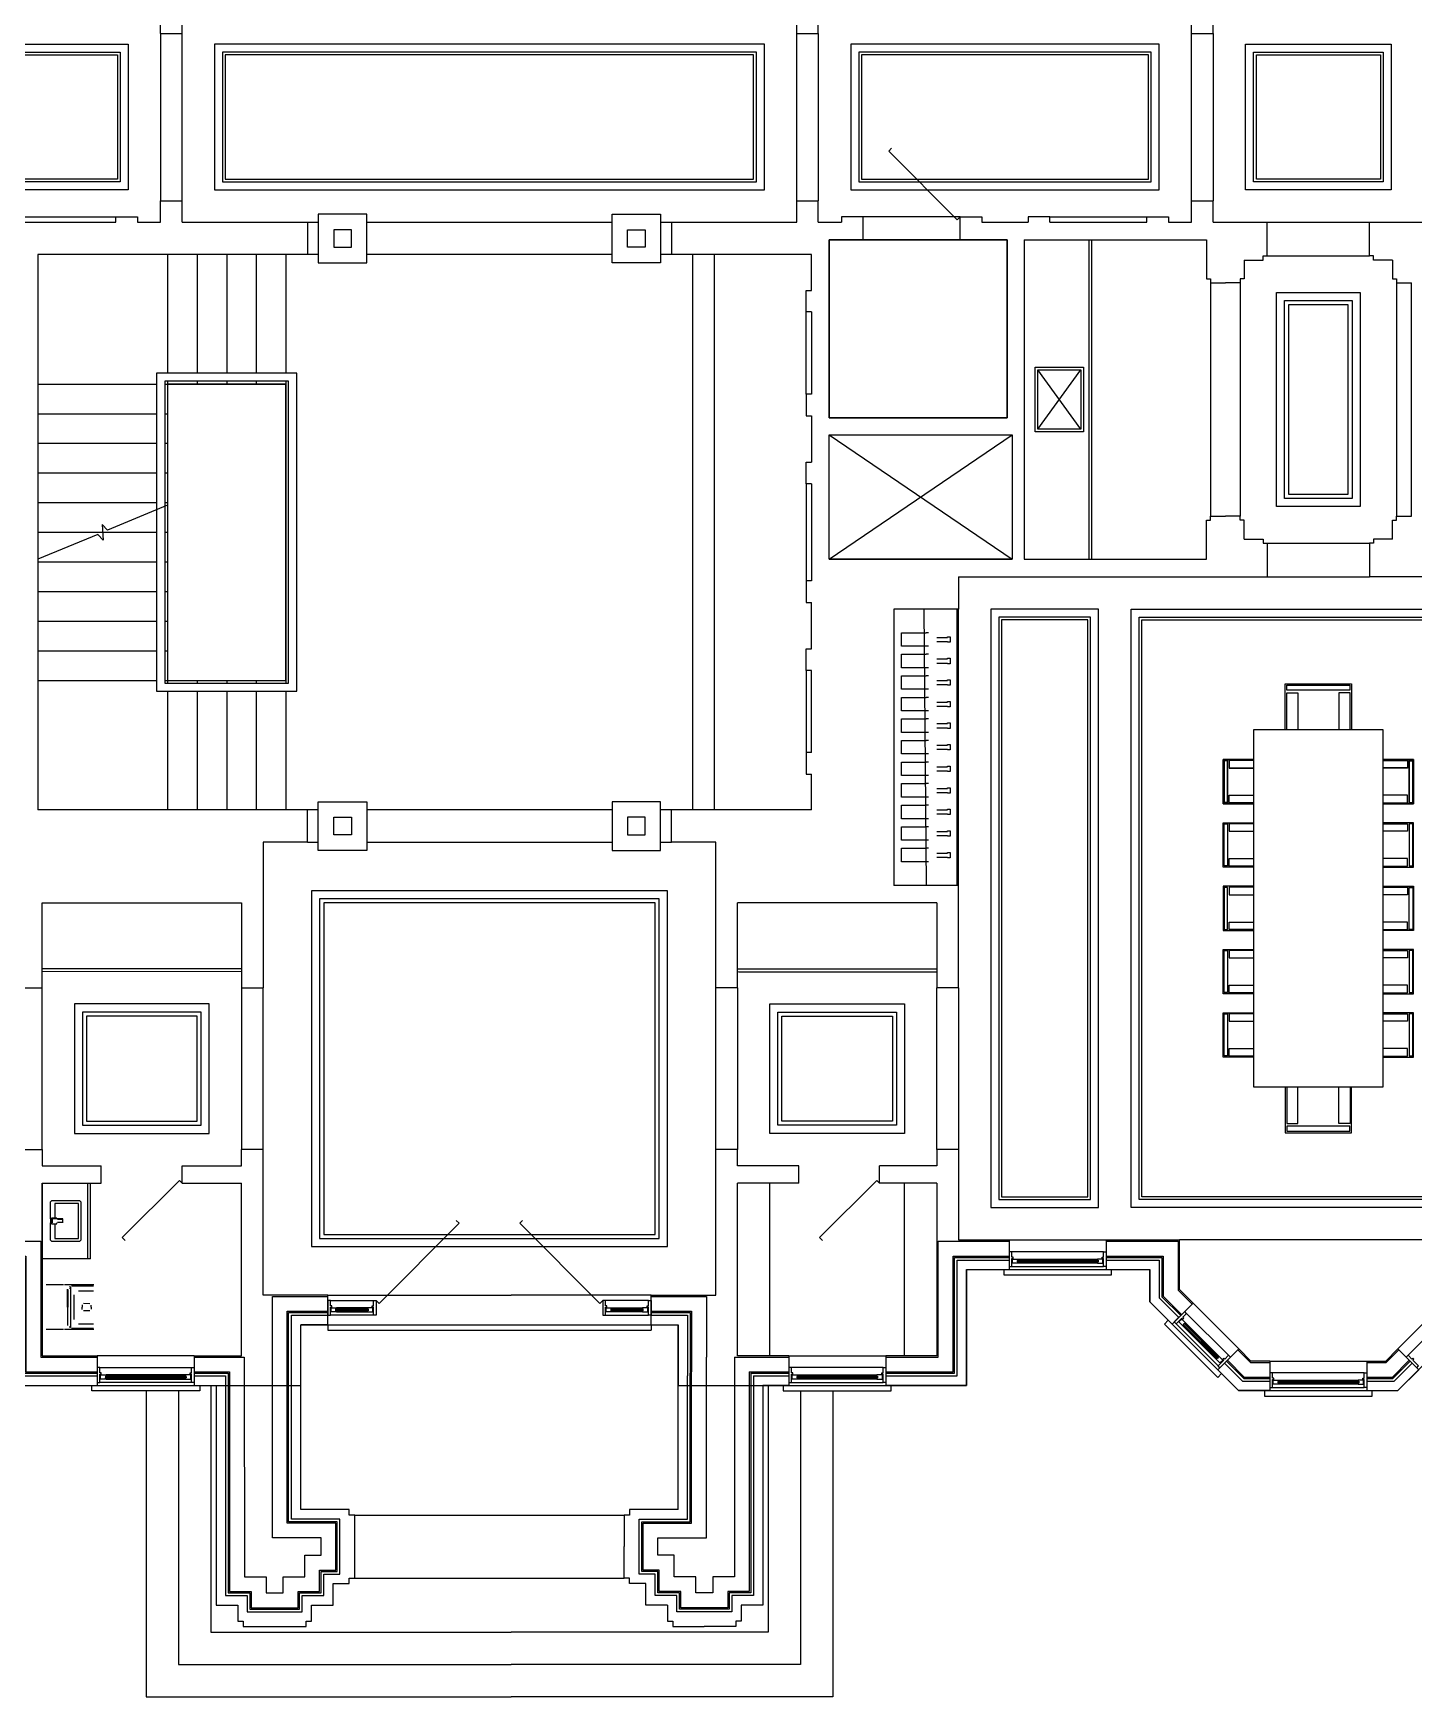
# Model space of a CAD drawing. Header units: metres. Extents: x -754 to 754, y 1 to 1180.
# Drawn here: x -169 to 343, y 1 to 618 of the extents above; entities that cross this region are included whole.
import ezdxf

# ---------------------------------------------------------------- set-up
doc = ezdxf.new("R2010")
doc.units = ezdxf.units.M

msp = doc.modelspace()

# ---------------------------------------------------------------- linework, layer by layer
at = {"layer": 'Defpoints', "elevation": 0.34}
msp.add_lwpolyline([(-177, 116.5), (-70, 116.5), (-70, 139), (70, 139), (70, 116.5), (177, 116.5), (177, 159.5), (244.99, 159.5), (244.99, 147.5), (277.94, 114.55), (337.05, 114.55), (370, 147.5), (370, 159.5), (438, 159.5), (449, 159.5), (449, 513), (638.09, 513), (638.09, 665.5)], dxfattribs=at)
at = {"layer": 'Defpoints', "color": 4, "elevation": 0.34}
msp.add_lwpolyline([(192, 541.5), (126, 541.5), (126, 475.5), (192, 475.5)], close=True, dxfattribs=at)
at = {"layer": 'Defpoints', "elevation": 0.34}
msp.add_lwpolyline([(-75.5, 488), (-119.5, 488), (-119.5, 378), (-75.5, 378)], close=True, dxfattribs=at)
at = {"layer": 'Defpoints'}
msp.add_lwpolyline([(126, 469.1), (193.9, 469.1), (193.9, 423), (126, 423)], close=True, dxfattribs=at)
at = {"layer": 'FP-Above'}
for p, q in [((-122, 618.08, 0.34), (-122, 556, 0.34)), ((-114, 556, 0.34), (-114, 618.08, 0.34)), ((114, 556, 0.34), (114, 618.08, 0.34)), ((122, 618.08, 0.34), (122, 556, 0.34)), ((260.5, 556, 0.34), (260.5, 618.08, 0.34)), ((268.5, 618.08, 0.34), (268.5, 556, 0.34)), ((-174.63, 550, 0.34), (-138.63, 550, 0.34)), ((-174.63, 550, 0.34), (-138.63, 550, 0.34)), ((174.63, 550, 0.34), (138.63, 550, 0.34)), ((207.88, 550, 0.34), (243.88, 550, 0.34)), ((-67.5, 548, 0.34), (-63.5, 548, 0.34)), ((-45.5, 548, 0.34), (45.5, 548, 0.34)), ((63.5, 548, 0.34), (67.5, 548, 0.34)), ((288.5, 548, 0.34), (326.5, 548, 0.34)), ((138.63, 541.5, 0.34), (174.63, 541.5, 0.34)), ((222.4, 541.5, 0.34), (222.4, 423, 0.34)), ((-63.5, 536, 0.34), (-67.5, 536, 0.34)), ((45.5, 536, 0.34), (-45.5, 536, 0.34)), ((67.5, 536, 0.34), (63.5, 536, 0.34)), ((288.5, 535.5, 0.34), (326.5, 535.5, 0.34)), ((267.5, 525.5, 0.34), (267.5, 439, 0.34)), ((278.5, 525.5, 0.34), (278.5, 439, 0.34)), ((336.5, 525.5, 0.34), (336.5, 439, 0.34)), ((117.5, 484.25, 0.34), (117.5, 514.75, 0.34)), ((126, 469.1, 0.34), (193.9, 423, 0.34)), ((126, 423, 0.34), (193.9, 469.1, 0.34)), ((117.5, 451, 0.34), (117.5, 415, 0.34)), ((288.5, 429, 0.34), (326.5, 429, 0.34)), ((288.5, 416.5, 0.34), (326.5, 416.5, 0.34)), ((117.5, 381.75, 0.34), (117.5, 351.25, 0.34)), ((-63.5, 330, 0.34), (-67.5, 330, 0.34)), ((45.5, 330, 0.34), (-45.5, 330, 0.34)), ((67.5, 330, 0.34), (63.5, 330, 0.34)), ((-67.5, 318, 0.34), (-63.5, 318, 0.34)), ((-45.5, 318, 0.34), (45.5, 318, 0.34)), ((63.5, 318, 0.34), (67.5, 318, 0.34)), ((-166, 204, 0.34), (-166, 263.99, 0.34)), ((-92, 264, 0.34), (-92, 204, 0.34)), ((-84, 204, 0.34), (-84, 264, 0.34)), ((84, 204, 0.34), (84, 264, 0.34)), ((92, 264, 0.34), (92, 204, 0.34)), ((166, 204, 0.34), (166, 263.99, 0.34)), ((174, 263.99, 0.34), (174, 204, 0.34)), ((-50, 45, 0.34), (50, 45, 0.34))]:
    msp.add_line(p, q, dxfattribs=at)
at = {"layer": 'FP-Above', "color": 8}
for p in [(-60, 150, 0.34), (60, 150, 0.34)]:
    msp.add_line(p, (8, 150, 0.34), dxfattribs=at)
at = {"layer": 'FP-Above'}
for points in [[(-134, 560), (-248.5, 560), (-248.5, 614.08), (-134, 614.08)], [(-137, 563), (-245.5, 563), (-245.5, 611.08), (-137, 611.08)], [(134, 560), (248.5, 560), (248.5, 614.08), (134, 614.08)], [(137, 563), (245.5, 563), (245.5, 611.08), (137, 611.08)], [(334.5, 560), (280.5, 560), (280.5, 614.08), (334.5, 614.08)], [(331.5, 563), (283.5, 563), (283.5, 611.08), (331.5, 611.08)], [(-138, 564), (-244.5, 564), (-244.5, 610.08), (-138, 610.08)], [(138, 564), (244.5, 564), (244.5, 610.08), (138, 610.08)], [(330.5, 564), (284.5, 564), (284.5, 610.08), (330.5, 610.08)], [(-51.25, 545.25), (-57.75, 545.25), (-57.75, 538.75), (-51.25, 538.75)], [(51.25, 545.25), (57.75, 545.25), (57.75, 538.75), (51.25, 538.75)], [(292, 522), (323, 522), (323, 442.5), (292, 442.5)], [(295, 519), (320, 519), (320, 445.5), (295, 445.5)], [(296.5, 517.5), (318.5, 517.5), (318.5, 447), (296.5, 447)], [(186, 182.5), (226, 182.5), (226, 404.5), (186, 404.5)], [(189, 185.5), (223, 185.5), (223, 401.5), (189, 401.5)], [(238, 404.5), (377, 404.5), (377, 182.5), (238, 182.5)], [(241, 401.5), (374, 401.5), (374, 185.5), (241, 185.5)], [(190, 186.5), (222, 186.5), (222, 400.5), (190, 400.5)], [(242, 400.5), (373, 400.5), (373, 186.5), (242, 186.5)], [(-51.25, 320.75), (-57.75, 320.75), (-57.75, 327.25), (-51.25, 327.25)], [(51.25, 320.75), (57.75, 320.75), (57.75, 327.25), (51.25, 327.25)]]:
    msp.add_lwpolyline(points, close=True, dxfattribs=at)
for points, elevation in [([(-102, 560), (102, 560), (102, 614.08), (-102, 614.08)], -0.34), ([(-99, 563), (99, 563), (99, 611.08), (-99, 611.08)], -0.34), ([(-98, 564), (98, 564), (98, 610.08), (-98, 610.08)], -0.34), ([(-66, 168), (66, 168), (66, 300), (-66, 300)], 0.34), ([(-63, 171), (63, 171), (63, 297), (-63, 297)], 0.34), ([(-61.5, 172.5), (61.5, 172.5), (61.5, 295.5), (-61.5, 295.5)], 0.34), ([(-104, 258), (-154, 258), (-154, 210), (-104, 210)], 0.34), ([(-107, 255), (-151, 255), (-151, 213), (-107, 213)], 0.34), ([(-108.5, 253.5), (-149.5, 253.5), (-149.5, 214.5), (-108.5, 214.5)], 0.34), ([(104, 258), (154, 258), (154, 210), (104, 210)], 0.34), ([(107, 255), (151, 255), (151, 213), (107, 213)], 0.34), ([(108.5, 253.5), (149.5, 253.5), (149.5, 214.5), (108.5, 214.5)], 0.34)]:
    msp.add_lwpolyline(points, close=True, dxfattribs=dict(at, elevation=elevation))
at = {"layer": 'FP-Above', "ltscale": 0.8}
for points in [[(162, 390.75), (152.89, 390.75), (152.89, 395.75), (162, 395.75)], [(162, 382.75), (152.89, 382.75), (152.89, 387.75), (162, 387.75)], [(162, 374.75), (152.89, 374.75), (152.89, 379.75), (162, 379.75)], [(162, 366.75), (152.89, 366.75), (152.89, 371.75), (162, 371.75)], [(162, 358.75), (152.89, 358.75), (152.89, 363.75), (162, 363.75)], [(162, 350.75), (152.89, 350.75), (152.89, 355.75), (162, 355.75)], [(162, 342.75), (152.89, 342.75), (152.89, 347.75), (162, 347.75)], [(162, 334.75), (152.89, 334.75), (152.89, 339.75), (162, 339.75)], [(162, 326.75), (152.89, 326.75), (152.89, 331.75), (162, 331.75)], [(162, 318.75), (152.89, 318.75), (152.89, 323.75), (162, 323.75)], [(162, 310.75), (152.89, 310.75), (152.89, 315.75), (162, 315.75)]]:
    msp.add_lwpolyline(points, dxfattribs=at)
at = {"layer": 'FP-Above'}
for points in [[(104, 127.5), (104, 191.5)], [(154, 127.5), (154, 191.5)], [(359.01, 170.5), (255.99, 170.5)]]:
    msp.add_lwpolyline(points, dxfattribs=at)
at = {"layer": 'FP-Door'}
msp.add_line((-50, 68.4, 0.34), (50, 68.4, 0.34), dxfattribs=at)
for points in [[(149.17, 575.46), (148.11, 574.4), (173.56, 548.94), (174.63, 550)], [(-135.21, 170.28), (-136.27, 171.35), (-115.06, 192.56), (-114, 191.5)], [(123.53, 170.28), (122.47, 171.35), (143.69, 192.56), (144.75, 191.5)], [(-12.3, 177.7), (-11.24, 176.64), (-40.94, 146.94), (-42, 148)], [(12.3, 177.7), (11.24, 176.64), (40.94, 146.94), (42, 148)]]:
    msp.add_lwpolyline(points, dxfattribs=at)
at = {"layer": 'FP-Fixture'}
for p, q in [((-92, 270, 0.34), (-166, 269.99, 0.34)), ((92, 270, 0.34), (166, 269.99, 0.34)), ((92.47, 269.99, 0.34), (166, 269.99, 0.34)), ((-166, 163.5), (-166, 191.5)), ((-166, 191.5), (-148, 191.5)), ((-149, 163.5), (-149, 191.5)), ((-148, 163.5), (-148, 191.5)), ((-162.75, 177.75), (-162.5, 177.75)), ((-162.75, 177.25), (-162.5, 177.25)), ((-148, 163.5), (-166, 163.5)), ((-166, 152.24), (-166, 138.76)), ((-158.02, 153.77), (-164.49, 153.76)), ((-146.84, 153.75), (-157.62, 153.75)), ((-156.51, 145.5), (-156.51, 152.25)), ((-156.37, 152.03), (-156.37, 145.5)), ((-155.45, 153.03), (-155.81, 153.03)), ((-155.81, 152.6), (-155.46, 152.6)), ((-155.46, 152.98), (-155.46, 138.02)), ((-146.86, 153.36), (-155.08, 153.36)), ((-154.03, 140.9), (-154.03, 150.1)), ((-152.52, 151.61), (-146.96, 151.61)), ((-156.51, 145.5), (-156.51, 138.75)), ((-156.37, 138.97), (-156.37, 145.5)), ((-151.08, 146.37), (-151.08, 145.5)), ((-151.08, 144.63), (-151.08, 145.5)), ((-148.23, 146.78), (-150.57, 146.87)), ((-148.23, 144.22), (-150.57, 144.13)), ((-147.74, 145.5), (-147.74, 146.28)), ((-147.74, 145.5), (-147.74, 144.72)), ((-158.02, 137.23), (-164.49, 137.24)), ((-146.84, 137.25), (-157.62, 137.25)), ((-155.81, 138.41), (-155.46, 138.41)), ((-155.45, 137.97), (-155.81, 137.97)), ((-146.86, 137.64), (-155.08, 137.64)), ((-152.52, 139.39), (-146.96, 139.39))]:
    msp.add_line(p, q, dxfattribs=at)
for points in [[(-163, 176.75), (-163, 170.5), (-162.5, 170), (-152, 170), (-151.5, 170.5), (-151.5, 184.5), (-152, 185), (-162.5, 185), (-163, 184.5), (-163, 178.25)], [(-161.25, 176.5), (-161.25, 171), (-152.5, 171), (-152.5, 184), (-161.25, 184), (-161.25, 178.5)], [(-163, 176.75), (-162.75, 176.75), (-162.75, 178.25), (-163, 178.25)], [(-160.5, 178.25), (-160.5, 178.5), (-162.5, 178.5), (-162.5, 176.5), (-160.5, 176.5), (-160.5, 176.75)], [(-158.25, 176.75), (-158.25, 178.25), (-162.25, 178.25), (-162.25, 176.75)], [(-160.25, 177), (-158.25, 177), (-158.25, 178), (-160.25, 178)]]:
    msp.add_lwpolyline(points, dxfattribs=at)
at = {"layer": 'FP-Furniture'}
for p, q in [((203.4, 471.25, 0.34), (219.4, 493.25, 0.34)), ((219.4, 471.25, 0.34), (203.4, 493.25, 0.34))]:
    msp.add_line(p, q, dxfattribs=at)
at = {"layer": 'FP-Furniture', "color": 8}
for p, q in [((173.5, 302, 0.34), (173.5, 404.5, 0.34)), ((174, 302, 0.34), (174, 404.5, 0.34)), ((165.92, 394, 0.34), (169.89, 394, 0.34)), ((165.92, 392.5, 0.34), (169.89, 392.5, 0.34)), ((165.92, 386, 0.34), (169.89, 386, 0.34)), ((165.92, 384.5, 0.34), (169.89, 384.5, 0.34)), ((165.92, 378, 0.34), (169.89, 378, 0.34)), ((165.92, 376.5, 0.34), (169.89, 376.5, 0.34)), ((165.92, 370, 0.34), (169.89, 370, 0.34)), ((165.92, 368.5, 0.34), (169.89, 368.5, 0.34)), ((165.92, 362, 0.34), (169.89, 362, 0.34)), ((165.92, 360.5, 0.34), (169.89, 360.5, 0.34)), ((165.92, 354, 0.34), (169.89, 354, 0.34)), ((165.92, 352.5, 0.34), (169.89, 352.5, 0.34)), ((165.92, 346, 0.34), (169.89, 346, 0.34)), ((165.92, 344.5, 0.34), (169.89, 344.5, 0.34)), ((165.92, 338, 0.34), (169.89, 338, 0.34)), ((165.92, 336.5, 0.34), (169.89, 336.5, 0.34)), ((165.92, 330, 0.34), (169.89, 330, 0.34)), ((165.92, 328.5, 0.34), (169.89, 328.5, 0.34)), ((165.92, 322, 0.34), (169.89, 322, 0.34)), ((165.92, 320.5, 0.34), (169.89, 320.5, 0.34)), ((165.92, 314, 0.34), (169.89, 314, 0.34)), ((165.92, 312.5, 0.34), (169.89, 312.5, 0.34))]:
    msp.add_line(p, q, dxfattribs=at)
at = {"layer": 'FP-Furniture'}
for points in [[(202.4, 470.25), (202.4, 494.25), (220.4, 494.25), (220.4, 470.25)], [(203.4, 471.25), (203.4, 493.25), (219.4, 493.25), (219.4, 471.25)]]:
    msp.add_lwpolyline(points, close=True, dxfattribs=at)
at = {"layer": 'FP-Furniture', "color": 8, "elevation": 0.34}
msp.add_lwpolyline([(161.11, 404.5), (162, 302)], dxfattribs=at)
at = {"layer": 'FP-Furniture', "color": 8}
for points in [[(162.89, 395.75), (162, 395.75)], [(162.89, 390.75), (162, 390.75)], [(169.89, 394), (169.89, 394.25), (170.89, 394.25), (170.89, 392.25), (169.89, 392.25), (169.89, 392.5)], [(162.89, 387.75), (162, 387.75)], [(162.89, 382.75), (162, 382.75)], [(169.89, 386), (169.89, 386.25), (170.89, 386.25), (170.89, 384.25), (169.89, 384.25), (169.89, 384.5)], [(162.89, 379.75), (162, 379.75)], [(169.89, 378), (169.89, 378.25), (170.89, 378.25), (170.89, 376.25), (169.89, 376.25), (169.89, 376.5)], [(295.22, 359.75), (295.22, 376.76), (319.78, 376.76), (319.78, 359.75)], [(162.89, 374.75), (162, 374.75)], [(162.89, 371.75), (162, 371.75)], [(295.75, 359.75), (295.75, 373.38), (299.95, 373.38), (299.95, 359.75)], [(319.34, 359.75), (319.34, 373.38), (315.14, 373.38), (315.14, 359.75)], [(162.89, 366.75), (162, 366.75)], [(169.89, 370), (169.89, 370.25), (170.89, 370.25), (170.89, 368.25), (169.89, 368.25), (169.89, 368.5)], [(162.89, 363.75), (162, 363.75)], [(162.89, 358.75), (162, 358.75)], [(169.89, 362), (169.89, 362.25), (170.89, 362.25), (170.89, 360.25), (169.89, 360.25), (169.89, 360.5)], [(162.89, 355.75), (162, 355.75)], [(169.89, 354), (169.89, 354.25), (170.89, 354.25), (170.89, 352.25), (169.89, 352.25), (169.89, 352.5)], [(162.89, 350.75), (162, 350.75)], [(162.89, 347.75), (162, 347.75)], [(169.89, 346), (169.89, 346.25), (170.89, 346.25), (170.89, 344.25), (169.89, 344.25), (169.89, 344.5)], [(283.5, 348.69), (272.16, 348.69), (272.16, 332.31), (283.5, 332.31)], [(283.5, 332.31), (272.16, 332.31), (272.16, 348.69), (283.5, 348.69)], [(283.5, 348.39), (274.41, 348.39), (274.41, 345.59), (283.5, 345.59)], [(283.5, 348.33), (274.41, 348.33), (274.41, 345.53), (283.5, 345.53)], [(331.5, 348.69), (342.84, 348.69), (342.84, 332.31), (331.5, 332.31)], [(331.5, 332.31), (342.84, 332.31), (342.84, 348.69), (331.5, 348.69)], [(331.5, 348.39), (340.59, 348.39), (340.59, 345.59), (331.5, 345.59)], [(331.5, 348.33), (340.59, 348.33), (340.59, 345.53), (331.5, 345.53)], [(162.89, 342.75), (162, 342.75)], [(162.89, 339.75), (162, 339.75)], [(162.89, 334.75), (162, 334.75)], [(169.89, 338), (169.89, 338.25), (170.89, 338.25), (170.89, 336.25), (169.89, 336.25), (169.89, 336.5)], [(283.5, 332.67), (274.41, 332.67), (274.41, 335.47), (283.5, 335.47)], [(283.5, 332.61), (274.41, 332.61), (274.41, 335.41), (283.5, 335.41)], [(331.5, 332.67), (340.59, 332.67), (340.59, 335.47), (331.5, 335.47)], [(331.5, 332.61), (340.59, 332.61), (340.59, 335.41), (331.5, 335.41)], [(162.89, 331.75), (162, 331.75)], [(169.89, 330), (169.89, 330.25), (170.89, 330.25), (170.89, 328.25), (169.89, 328.25), (169.89, 328.5)], [(162.89, 326.75), (162, 326.75)], [(162.89, 323.75), (162, 323.75)], [(169.89, 322), (169.89, 322.25), (170.89, 322.25), (170.89, 320.25), (169.89, 320.25), (169.89, 320.5)], [(283.5, 308.81), (272.16, 308.81), (272.16, 325.19), (283.5, 325.19)], [(283.5, 324.89), (274.41, 324.89), (274.41, 322.09), (283.5, 322.09)], [(331.5, 308.81), (342.84, 308.81), (342.84, 325.19), (331.5, 325.19)], [(331.5, 324.89), (340.59, 324.89), (340.59, 322.09), (331.5, 322.09)], [(162.89, 318.75), (162, 318.75)], [(162.89, 315.75), (162, 315.75)], [(162.89, 310.75), (162, 310.75)], [(169.89, 314), (169.89, 314.25), (170.89, 314.25), (170.89, 312.25), (169.89, 312.25), (169.89, 312.5)], [(283.5, 309.17), (274.41, 309.17), (274.41, 311.97), (283.5, 311.97)], [(331.5, 309.17), (340.59, 309.17), (340.59, 311.97), (331.5, 311.97)], [(283.5, 301.69), (272.16, 301.69), (272.16, 285.31), (283.5, 285.31)], [(283.5, 301.33), (274.41, 301.33), (274.41, 298.53), (283.5, 298.53)], [(331.5, 301.69), (342.84, 301.69), (342.84, 285.31), (331.5, 285.31)], [(331.5, 301.33), (340.59, 301.33), (340.59, 298.53), (331.5, 298.53)], [(283.5, 285.61), (274.41, 285.61), (274.41, 288.41), (283.5, 288.41)], [(331.5, 285.61), (340.59, 285.61), (340.59, 288.41), (331.5, 288.41)], [(283.5, 261.81), (272.16, 261.81), (272.16, 278.19), (283.5, 278.19)], [(283.5, 277.89), (274.41, 277.89), (274.41, 275.09), (283.5, 275.09)], [(331.5, 261.81), (342.84, 261.81), (342.84, 278.19), (331.5, 278.19)], [(331.5, 277.89), (340.59, 277.89), (340.59, 275.09), (331.5, 275.09)], [(283.5, 262.17), (274.41, 262.17), (274.41, 264.97), (283.5, 264.97)], [(331.5, 262.17), (340.59, 262.17), (340.59, 264.97), (331.5, 264.97)], [(283.5, 238.31), (272.16, 238.31), (272.16, 254.69), (283.5, 254.69)], [(283.5, 254.39), (274.41, 254.39), (274.41, 251.59), (283.5, 251.59)], [(331.5, 238.31), (342.84, 238.31), (342.84, 254.69), (331.5, 254.69)], [(331.5, 254.39), (340.59, 254.39), (340.59, 251.59), (331.5, 251.59)], [(283.5, 238.67), (274.41, 238.67), (274.41, 241.47), (283.5, 241.47)], [(331.5, 238.67), (340.59, 238.67), (340.59, 241.47), (331.5, 241.47)], [(295.22, 227.25), (295.22, 210.24), (319.78, 210.24), (319.78, 227.25)], [(295.75, 227.25), (295.75, 213.62), (299.95, 213.62), (299.95, 227.25)], [(319.34, 227.25), (319.34, 213.62), (315.14, 213.62), (315.14, 227.25)]]:
    msp.add_lwpolyline(points, dxfattribs=at)
for points in [[(319.23, 374.38), (295.87, 374.38), (295.87, 376.24), (319.23, 376.24)], [(331.5, 359.75), (283.5, 359.75), (283.5, 227.25), (331.5, 227.25)], [(273.75, 348.32), (273.75, 332.74), (272.5, 332.74), (272.5, 348.32)], [(273.75, 332.68), (273.75, 348.26), (272.5, 348.26), (272.5, 332.68)], [(341.25, 348.32), (341.25, 332.74), (342.5, 332.74), (342.5, 348.32)], [(341.25, 332.68), (341.25, 348.26), (342.5, 348.26), (342.5, 332.68)], [(273.75, 324.82), (273.75, 309.24), (272.5, 309.24), (272.5, 324.82)], [(341.25, 324.82), (341.25, 309.24), (342.5, 309.24), (342.5, 324.82)], [(273.75, 285.68), (273.75, 301.26), (272.5, 301.26), (272.5, 285.68)], [(341.25, 285.68), (341.25, 301.26), (342.5, 301.26), (342.5, 285.68)], [(273.75, 277.82), (273.75, 262.24), (272.5, 262.24), (272.5, 277.82)], [(341.25, 277.82), (341.25, 262.24), (342.5, 262.24), (342.5, 277.82)], [(273.75, 254.32), (273.75, 238.74), (272.5, 238.74), (272.5, 254.32)], [(341.25, 254.32), (341.25, 238.74), (342.5, 238.74), (342.5, 254.32)], [(319.23, 212.62), (295.87, 212.62), (295.87, 210.76), (319.23, 210.76)]]:
    msp.add_lwpolyline(points, close=True, dxfattribs=at)
at = {"layer": 'FP-Mill'}
for p, q in [((-92, 271, 0.34), (-166, 270.99, 0.34)), ((92, 271, 0.34), (166, 270.99, 0.34)), ((92.47, 270.99, 0.34), (166, 270.99, 0.34))]:
    msp.add_line(p, q, dxfattribs=at)
at = {"layer": 'FP-Proposed Wall'}
for p, q in [((-122, 618.08, 0.34), (-122, 626.08, 0.34)), ((-114, 618.08, 0.34), (-114, 626.08, 0.34)), ((114, 618.08, 0.34), (114, 626.08, 0.34)), ((122, 618.08, 0.34), (122, 626.08, 0.34)), ((260.5, 618.08, 0.34), (260.5, 626.08, 0.34)), ((268.5, 618.08, 0.34), (268.5, 626.08, 0.34)), ((-122, 618.08, 0.34), (-114, 618.08, 0.34)), ((114, 618.08, 0.34), (122, 618.08, 0.34)), ((260.5, 618.08, 0.34), (268.5, 618.08, 0.34)), ((-122, 548, 0.34), (-122, 556, 0.34)), ((-122, 556, 0.34), (-114, 556, 0.34)), ((-114, 548, 0.34), (-114, 556, 0.34)), ((114, 548, 0.34), (114, 556, 0.34)), ((114, 556, 0.34), (122, 556, 0.34)), ((122, 548, 0.34), (122, 556, 0.34)), ((260.5, 548, 0.34), (260.5, 556, 0.34)), ((260.5, 556, 0.34), (268.5, 556, 0.34)), ((268.5, 548, 0.34), (268.5, 556, 0.34)), ((-138.63, 548, 0.34), (-138.63, 550, 0.34)), ((-138.63, 550, 0.34), (-130.63, 550, 0.34)), ((-138.63, 548, 0.34), (-138.63, 550, 0.34)), ((-138.63, 550, 0.34), (-130.63, 550, 0.34)), ((-130.63, 550, 0.34), (-130.63, 548, 0.34)), ((-130.63, 550, 0.34), (-130.63, 548, 0.34)), ((-63.5, 551, 0.34), (-63.5, 533, 0.34)), ((-45.5, 551, 0.34), (-63.5, 551, 0.34)), ((-45.5, 533, 0.34), (-45.5, 551, 0.34)), ((45.5, 533, 0.34), (45.5, 551, 0.34)), ((45.5, 551, 0.34), (63.5, 551, 0.34)), ((63.5, 551, 0.34), (63.5, 533, 0.34)), ((130.63, 550, 0.34), (130.63, 548, 0.34)), ((138.63, 550, 0.34), (130.63, 550, 0.34)), ((138.63, 541.5, 0.34), (138.63, 550, 0.34)), ((174.63, 541.5, 0.34), (174.63, 550, 0.34)), ((174.63, 550, 0.34), (182.63, 550, 0.34)), ((182.63, 550, 0.34), (182.63, 548, 0.34)), ((199.88, 550, 0.34), (199.88, 548, 0.34)), ((207.88, 550, 0.34), (199.88, 550, 0.34)), ((207.88, 548, 0.34), (207.88, 550, 0.34)), ((243.88, 548, 0.34), (243.88, 550, 0.34)), ((243.88, 550, 0.34), (251.88, 550, 0.34)), ((251.88, 550, 0.34), (251.88, 548, 0.34)), ((-174.63, 548, 0.34), (-138.63, 548, 0.34)), ((-130.63, 548, 0.34), (-122, 548, 0.34)), ((-114, 548, 0.34), (-67.5, 548, 0.34)), ((-67.5, 548, 0.34), (-67.5, 536, 0.34)), ((67.5, 548, 0.34), (67.5, 536, 0.34)), ((67.5, 548, 0.34), (114, 548, 0.34)), ((122, 548, 0.34), (130.63, 548, 0.34)), ((182.63, 548, 0.34), (199.88, 548, 0.34)), ((207.88, 548, 0.34), (243.88, 548, 0.34)), ((251.88, 548, 0.34), (260.5, 548, 0.34)), ((268.5, 548, 0.34), (288.5, 548, 0.34)), ((288.5, 535.5, 0.34), (288.5, 548, 0.34)), ((326.5, 548, 0.34), (346.5, 548, 0.34)), ((326.5, 535.5, 0.34), (326.5, 548, 0.34)), ((126, 475.5, 0.34), (126, 541.5, 0.34)), ((126, 541.5, 0.34), (138.63, 541.5, 0.34)), ((174.63, 541.5, 0.34), (192, 541.5, 0.34)), ((192, 541.5, 0.34), (192, 475.5, 0.34)), ((198.4, 541.5, 0.34), (198.4, 469.1, 0.34)), ((198.4, 541.5, 0.34), (266, 541.5, 0.34)), ((266, 541.5, 0.34), (266, 527, 0.34)), ((288.5, 541.5, 0.34), (288.5, 541.5, 0.34)), ((326.5, 541.5, 0.34), (326.5, 541.5, 0.34)), ((-167.5, 536, 0.34), (-167.5, 330, 0.34)), ((-67.5, 536, 0.34), (-167.5, 536, 0.34)), ((-63.5, 533, 0.34), (-45.5, 533, 0.34)), ((63.5, 533, 0.34), (45.5, 533, 0.34)), ((78, 536, 0.34), (67.5, 536, 0.34)), ((119.5, 536, 0.34), (78, 536, 0.34)), ((119.5, 522.75, 0.34), (119.5, 536, 0.34)), ((280, 534, 0.34), (280, 527, 0.34)), ((280, 534, 0.34), (287, 534, 0.34)), ((287, 534, 0.34), (287, 535.5, 0.34)), ((287, 535.5, 0.34), (288.5, 535.5, 0.34)), ((328, 535.5, 0.34), (326.5, 535.5, 0.34)), ((328, 534, 0.34), (328, 535.5, 0.34)), ((335, 534, 0.34), (328, 534, 0.34)), ((335, 534, 0.34), (335, 527, 0.34)), ((266, 527, 0.34), (267.5, 527, 0.34)), ((267.5, 527, 0.34), (267.5, 525.5, 0.34)), ((267.5, 525.5, 0.34), (273, 525.5, 0.34)), ((278.5, 525.5, 0.34), (273, 525.5, 0.34)), ((278.5, 527, 0.34), (278.5, 525.5, 0.34)), ((280, 527, 0.34), (278.5, 527, 0.34)), ((335, 527, 0.34), (336.5, 527, 0.34)), ((336.5, 527, 0.34), (336.5, 525.5, 0.34)), ((336.5, 525.5, 0.34), (342, 525.5, 0.34)), ((342, 439, 0.34), (342, 525.5, 0.34)), ((117.5, 514.75, 0.34), (117.5, 522.75, 0.34)), ((117.5, 522.75, 0.34), (119.5, 522.75, 0.34)), ((119.5, 514.75, 0.34), (117.5, 514.75, 0.34)), ((119.5, 514.75, 0.34), (119.5, 484.25, 0.34)), ((117.5, 484.25, 0.34), (117.5, 476.25, 0.34)), ((119.5, 484.25, 0.34), (117.5, 484.25, 0.34)), ((117.5, 476.25, 0.34), (119.5, 476.25, 0.34)), ((119.5, 476.25, 0.34), (119.5, 459, 0.34)), ((192, 475.5, 0.34), (126, 475.5, 0.34)), ((126, 423, 0.34), (126, 469.1, 0.34)), ((126, 469.1, 0.34), (193.9, 469.1, 0.34)), ((193.9, 469.1, 0.34), (193.9, 423, 0.34)), ((198.4, 469.1, 0.34), (198.4, 423, 0.34)), ((117.5, 451, 0.34), (117.5, 459, 0.34)), ((117.5, 459, 0.34), (119.5, 459, 0.34)), ((119.5, 451, 0.34), (117.5, 451, 0.34)), ((119.5, 451, 0.34), (119.5, 415, 0.34)), ((267.5, 437.5, 0.34), (267.5, 439, 0.34)), ((267.5, 439, 0.34), (273, 439, 0.34)), ((278.5, 439, 0.34), (273, 439, 0.34)), ((278.5, 437.5, 0.34), (278.5, 439, 0.34)), ((336.5, 437.5, 0.34), (336.5, 439, 0.34)), ((336.5, 439, 0.34), (342, 439, 0.34)), ((266, 423, 0.34), (266, 437.5, 0.34)), ((266, 437.5, 0.34), (267.5, 437.5, 0.34)), ((280, 437.5, 0.34), (278.5, 437.5, 0.34)), ((280, 430.5, 0.34), (280, 437.5, 0.34)), ((335, 430.5, 0.34), (335, 437.5, 0.34)), ((335, 437.5, 0.34), (336.5, 437.5, 0.34)), ((280, 430.5, 0.34), (287, 430.5, 0.34)), ((287, 430.5, 0.34), (287, 429, 0.34)), ((287, 429, 0.34), (288.5, 429, 0.34)), ((288.5, 429, 0.34), (288.5, 416.5, 0.34)), ((326.5, 429, 0.34), (326.5, 416.5, 0.34)), ((328, 429, 0.34), (326.5, 429, 0.34)), ((328, 430.5, 0.34), (328, 429, 0.34)), ((335, 430.5, 0.34), (328, 430.5, 0.34)), ((126, 423, 0.34), (193.9, 423, 0.34)), ((198.4, 423, 0.34), (266, 423, 0.34)), ((117.5, 415, 0.34), (117.5, 407, 0.34)), ((119.5, 415, 0.34), (117.5, 415, 0.34)), ((174, 416.5, 0.34), (174, 404.5, 0.34)), ((174, 416.5, 0.34), (288.5, 416.5, 0.34)), ((441, 416.5, 0.34), (326.5, 416.5, 0.34)), ((117.5, 407, 0.34), (119.5, 407, 0.34)), ((119.5, 389.75, 0.34), (119.5, 407, 0.34)), ((150, 404.5, 0.34), (150, 302, 0.34)), ((174, 404.5, 0.34), (150, 404.5, 0.34)), ((117.5, 381.75, 0.34), (117.5, 389.75, 0.34)), ((117.5, 389.75, 0.34), (119.5, 389.75, 0.34)), ((119.5, 381.75, 0.34), (117.5, 381.75, 0.34)), ((119.5, 351.25, 0.34), (119.5, 381.75, 0.34)), ((117.5, 351.25, 0.34), (117.5, 343.25, 0.34)), ((119.5, 351.25, 0.34), (117.5, 351.25, 0.34)), ((117.5, 343.25, 0.34), (119.5, 343.25, 0.34)), ((119.5, 330, 0.34), (119.5, 343.25, 0.34)), ((-67.5, 330, 0.34), (-167.5, 330, 0.34)), ((-67.5, 318, 0.34), (-67.5, 330, 0.34)), ((-63.5, 315, 0.34), (-63.5, 333, 0.34)), ((-63.5, 333, 0.34), (-45.5, 333, 0.34)), ((-45.5, 333, 0.34), (-45.5, 315, 0.34)), ((45.5, 333, 0.34), (45.5, 315, 0.34)), ((63.5, 333, 0.34), (45.5, 333, 0.34)), ((63.5, 315, 0.34), (63.5, 333, 0.34)), ((67.5, 318, 0.34), (67.5, 330, 0.34)), ((78, 330, 0.34), (67.5, 330, 0.34)), ((119.5, 330, 0.34), (78, 330, 0.34)), ((-84, 318, 0.34), (-84, 264, 0.34)), ((-67.5, 318, 0.34), (-84, 318, 0.34)), ((-45.5, 315, 0.34), (-63.5, 315, 0.34)), ((45.5, 315, 0.34), (63.5, 315, 0.34)), ((84, 318, 0.34), (67.5, 318, 0.34)), ((84, 264, 0.34), (84, 318, 0.34)), ((174, 302, 0.34), (150, 302, 0.34)), ((174, 263.99, 0.34), (174, 302, 0.34)), ((-166, 263.99, 0.34), (-166, 295.5, 0.34)), ((-166, 295.5, 0.34), (-92, 295.5, 0.34)), ((-104.47, 295.5, 0.34), (-104.47, 295.5, 0.34)), ((-92, 295.5, 0.34), (-92, 264, 0.34)), ((-92, 295.5, 0.34), (-92, 295.5, 0.34)), ((92, 264, 0.34), (92, 295.5, 0.34)), ((166, 295.5, 0.34), (92, 295.5, 0.34)), ((166, 295.5, 0.34), (166, 263.99, 0.34)), ((-174, 263.99, 0.34), (-166, 263.99, 0.34)), ((-92, 264, 0.34), (-84, 264, 0.34)), ((92, 264, 0.34), (84, 264, 0.34)), ((174, 263.99, 0.34), (166, 263.99, 0.34)), ((-174, 204, 0.34), (-166, 204, 0.34)), ((-166, 204, 0.34), (-166, 198, 0.34)), ((-92, 198, 0.34), (-92, 204, 0.34)), ((-84, 204, 0.34), (-92, 204, 0.34)), ((-84, 150, 0.34), (-84, 204, 0.34)), ((84, 150, 0.34), (84, 204, 0.34)), ((92, 204, 0.34), (84, 204, 0.34)), ((92, 198, 0.34), (92, 204, 0.34)), ((166, 204, 0.34), (166, 198, 0.34)), ((174, 204, 0.34), (166, 204, 0.34)), ((174, 204, 0.34), (174, 170.5, 0.34)), ((-166, 198, 0.34), (-144, 198, 0.34)), ((-144, 191.5, 0.34), (-144, 198, 0.34)), ((-114, 191.5, 0.34), (-114, 198, 0.34)), ((-114, 198, 0.34), (-92, 198, 0.34)), ((114.75, 198, 0.34), (92, 198, 0.34)), ((114.75, 191.5, 0.34), (114.75, 198, 0.34)), ((144.75, 191.5, 0.34), (144.75, 198, 0.34)), ((166, 198, 0.34), (144.75, 198, 0.34)), ((-166, 191.5, 0.34), (-166, 127.5, 0.34)), ((-166, 191.5, 0.34), (-144, 191.5, 0.34)), ((-114, 191.5, 0.34), (-92, 191.5, 0.34)), ((-92, 127.5, 0.34), (-92, 191.5, 0.34)), ((92, 127.5, 0.34), (92, 191.5, 0.34)), ((114.75, 191.5, 0.34), (92, 191.5, 0.34)), ((166, 191.5, 0.34), (144.75, 191.5, 0.34)), ((166, 191.5, 0.34), (166, 127.5, 0.34)), ((174, 170.5, 0.34), (192.79, 170.5, 0.34)), ((192.79, 170.5, 0.34), (192.79, 159.5, 0.34)), ((228.79, 170.5, 0.34), (228.79, 159.5, 0.34)), ((228.79, 170.5, 0.34), (255.99, 170.5, 0.34)), ((177, 159.5, 0.34), (177, 116.5, 0.34)), ((177, 159.5, 0.34), (192.79, 159.5, 0.34)), ((228.79, 159.5, 0.34), (244.99, 159.5, 0.34)), ((-60, 150, 0.34), (-84, 150, 0.34)), ((-60, 139, 0.34), (-60, 150, 0.34)), ((60, 139, 0.34), (60, 150, 0.34)), ((60, 150, 0.34), (84, 150, 0.34)), ((67.5, 150, 0.34), (67.5, 150, 0.34)), ((261.02, 147.03, 0.34), (253.24, 139.25, 0.34)), ((-60, 139, 0.34), (-70, 139, 0.34)), ((60, 139, 0.34), (70, 139, 0.34)), ((70, 70.4, 0.34), (70, 139, 0.34)), ((277.99, 130.06, 0.34), (270.21, 122.28, 0.34)), ((337, 130.06, 0.34), (344.78, 122.28, 0.34)), ((-166, 127.5, 0.34), (-145.5, 127.5, 0.34)), ((-145.5, 127.5, 0.34), (-145.5, 116.5, 0.34)), ((-109.5, 127.5, 0.34), (-109.5, 116.5, 0.34)), ((-109.5, 127.5, 0.34), (-92, 127.5, 0.34)), ((111, 127.5, 0.34), (92, 127.5, 0.34)), ((111, 127.5, 0.34), (111, 116.5, 0.34)), ((147, 127.5, 0.34), (147, 116.5, 0.34)), ((166, 127.5, 0.34), (147, 127.5, 0.34)), ((289.5, 125.55, 0.34), (289.5, 114.55, 0.34)), ((325.5, 125.55, 0.34), (325.5, 114.55, 0.34)), ((-177, 116.5, 0.34), (-145.5, 116.5, 0.34)), ((-109.5, 116.5, 0.34), (-101.4, 116.5, 0.34)), ((101.4, 116.5, 0.34), (101.4, 35, 0.34)), ((111, 116.5, 0.34), (101.4, 116.5, 0.34)), ((109.5, 116.5, 0.34), (101.4, 116.5, 0.34)), ((177, 116.5, 0.34), (147, 116.5, 0.34)), ((50, 68.4, 0.34), (50, 56.7, 0.34)), ((52, 68.4, 0.34), (50, 68.4, 0.34)), ((52, 70.4, 0.34), (52, 68.4, 0.34)), ((70, 70.4, 0.34), (52, 70.4, 0.34)), ((50, 45, 0.34), (50, 56.7, 0.34)), ((52, 45, 0.34), (50, 45, 0.34)), ((52, 43, 0.34), (52, 45, 0.34)), ((58, 43, 0.34), (52, 43, 0.34)), ((58, 35, 0.34), (58, 43, 0.34)), ((66, 35, 0.34), (58, 35, 0.34)), ((66, 35, 0.34), (66, 29, 0.34)), ((93.4, 35, 0.34), (93.4, 29, 0.34)), ((101.4, 35, 0.34), (93.4, 35, 0.34)), ((66, 29, 0.34), (68, 29, 0.34)), ((68, 29, 0.34), (68, 27, 0.34)), ((68, 27, 0.34), (79.7, 27, 0.34)), ((91.4, 27, 0.34), (79.7, 27, 0.34)), ((91.4, 29, 0.34), (91.4, 27, 0.34)), ((93.4, 29, 0.34), (91.4, 29, 0.34))]:
    msp.add_line(p, q, dxfattribs=at)
at = {"layer": 'FP-Proposed Wall', "elevation": 0.34}
for points in [[(261.02, 147.03), (255.99, 152.06), (255.99, 170.5)], [(253.24, 139.25), (244.99, 147.5), (244.99, 159.5)], [(-101.4, 116.5), (-101.4, 35), (-93.4, 35), (-93.4, 29), (-91.4, 29), (-91.4, 27), (-79.7, 27), (-68, 27), (-68, 29), (-66, 29), (-66, 35), (-58, 35), (-58, 43), (-52, 43), (-52, 45), (-50, 45), (-50, 56.7), (-50, 68.4), (-52, 68.4), (-52, 70.4), (-70, 70.4), (-70, 139)], [(289.5, 125.55), (282.5, 125.55), (277.99, 130.06)], [(325.5, 125.55), (332.5, 125.55), (337, 130.06)], [(289.5, 114.55), (277.94, 114.55), (270.21, 122.28)], [(325.5, 114.55), (337.05, 114.55), (344.78, 122.28)]]:
    msp.add_lwpolyline(points, dxfattribs=at)
at = {"layer": 'FP-Stair'}
for p, q in [((-119.5, 536, 0.34), (-119.5, 492, 0.34)), ((-108.5, 536, 0.34), (-108.5, 492, 0.34)), ((-97.5, 536, 0.34), (-97.5, 492, 0.34)), ((-86.5, 536, 0.34), (-86.5, 492, 0.34)), ((-75.5, 536, 0.34), (-75.5, 492, 0.34)), ((75.5, 330, 0.34), (75.5, 536, 0.34)), ((-167.5, 488, 0.34), (-123.5, 488, 0.34)), ((-120.5, 488, 0.34), (-75.5, 488, 0.34)), ((-119.5, 489, 0.34), (-119.5, 377, 0.34)), ((-108.5, 489, 0.34), (-108.5, 488, 0.34)), ((-97.5, 489, 0.34), (-97.5, 488, 0.34)), ((-86.5, 489, 0.34), (-86.5, 488, 0.34)), ((-75.5, 489, 0.34), (-75.5, 377, 0.34)), ((-108.5, 378, 0.34), (-108.5, 377, 0.34)), ((-97.5, 378, 0.34), (-97.5, 377, 0.34)), ((-86.5, 378, 0.34), (-86.5, 377, 0.34)), ((-119.5, 374, 0.34), (-119.5, 330, 0.34)), ((-108.5, 374, 0.34), (-108.5, 330, 0.34)), ((-97.5, 374, 0.34), (-97.5, 330, 0.34)), ((-86.5, 374, 0.34), (-86.5, 330, 0.34)), ((-75.5, 374, 0.34), (-75.5, 330, 0.34)), ((-60, 139, 0.34), (-60, 137, 0.34)), ((-60, 137, 0.34), (60, 137, 0.34)), ((60, 139, 0.34), (60, 137, 0.34))]:
    msp.add_line(p, q, dxfattribs=at)
for points in [[(83.5, 330), (83.5, 536)], [(-167.5, 477), (-123.5, 477)], [(-120.5, 477), (-119.5, 477)], [(-167.5, 466), (-123.5, 466)], [(-120.5, 466), (-119.5, 466)], [(-167.5, 455), (-123.5, 455)], [(-120.5, 455), (-119.5, 455)], [(-167.5, 444), (-123.5, 444)], [(-120.5, 444), (-119.5, 444)], [(-167.5, 433), (-123.5, 433)], [(-120.5, 433), (-119.5, 433)], [(-167.5, 422), (-123.5, 422)], [(-120.5, 422), (-119.5, 422)], [(-120.5, 422), (-119.5, 422)], [(-167.5, 411), (-123.5, 411)], [(-120.5, 411), (-119.5, 411)], [(-167.5, 400), (-123.5, 400)], [(-120.5, 400), (-119.5, 400)], [(-167.5, 389), (-123.5, 389)], [(-120.5, 389), (-119.5, 389)], [(-167.5, 378), (-123.5, 378)], [(-120.5, 378), (-75.5, 378)]]:
    msp.add_lwpolyline(points, dxfattribs=at)
for points in [[(-123.5, 374), (-71.5, 374), (-71.5, 492), (-123.5, 492)], [(-120.5, 377), (-74.5, 377), (-74.5, 489), (-120.5, 489)]]:
    msp.add_lwpolyline(points, close=True, dxfattribs=at)
at = {"layer": 'FP-Stair', "linetype": 'Continuous'}
msp.add_lwpolyline([(-119.5, 443), (-141.65, 433.77), (-143.63, 435.92), (-143.37, 430.08), (-145.35, 432.23), (-167.5, 423)], dxfattribs=at)
at = {"layer": 'FP-Stair', "elevation": -1.97}
for points in [[(-127.4, 114.5), (-127.4, 1), (8, 1)], [(-115.4, 114.5), (-115.4, 13), (8, 13)], [(-103.4, 116.5), (-103.4, 25), (8, 25)], [(103.4, 116.5), (103.4, 25), (8, 25)], [(127.4, 114.5), (127.4, 1), (8, 1)], [(115.4, 114.5), (115.4, 13), (8, 13)]]:
    msp.add_lwpolyline(points, dxfattribs=at)
at = {"layer": 'FP-Wall Detail'}
msp.add_line((223.4, 541.5, 0.34), (223.4, 423, 0.34), dxfattribs=at)
at = {"layer": 'FP-Wall Detail', "elevation": 0.34}
for points in [[(-192.79, 170), (-166.5, 170), (-166.5, 127), (-145.5, 127)], [(147, 127), (166.5, 127), (166.5, 170), (192.79, 170)], [(228.79, 170), (255.49, 170), (255.49, 151.85), (260.67, 146.68)], [(-192.79, 164.5), (-172, 164.5), (-172, 121.5), (-145.5, 121.5)], [(-192.79, 164), (-172.5, 164), (-172.5, 121), (-145.5, 121)], [(-192.79, 163), (-173.5, 163), (-173.5, 120), (-145.5, 120)], [(147, 121.5), (172, 121.5), (172, 164.5), (192.79, 164.5)], [(147, 121), (172.5, 121), (172.5, 164), (192.79, 164)], [(147, 120), (173.5, 120), (173.5, 163), (192.79, 163)], [(228.79, 164.5), (249.99, 164.5), (249.99, 149.57), (256.78, 142.79)], [(228.79, 164), (249.49, 164), (249.49, 149.36), (256.43, 142.43)], [(228.79, 163), (248.49, 163), (248.49, 148.95), (255.72, 141.73)], [(-80.5, 127), (-80.5, 149.5), (-60, 149.5)], [(60, 149.5), (80.5, 149.5), (80.5, 127), (80.5, 127)], [(-75, 121.5), (-75, 144), (-60, 144)], [(-74.5, 121), (-74.5, 143.5), (-60, 143.5)], [(-73.5, 120), (-73.5, 142.5), (-60, 142.5)], [(60, 144), (75, 144), (75, 121.5), (75, 121.5)], [(60, 143.5), (74.5, 143.5), (74.5, 121), (74.5, 121)], [(60, 142.5), (73.5, 142.5), (73.5, 120), (73.5, 120)], [(277.64, 129.71), (282.29, 125.05), (289.5, 125.05)], [(325.5, 125.05), (332.7, 125.05), (337.35, 129.71)], [(-109.5, 127), (-101.4, 127), (-90.95, 127)], [(-90.95, 127), (-90.9, 45.5), (-82.9, 45.5), (-82.9, 39.5), (-80.9, 39.5), (-80.9, 39.5), (-79.7, 39.5), (-78.5, 39.5), (-78.5, 39.5), (-76.5, 39.5), (-76.5, 45.5), (-68.5, 45.5), (-68.5, 53.5), (-62.5, 53.5), (-62.5, 55.5), (-62.5, 55.5), (-62.5, 56.7), (-62.5, 57.9), (-62.5, 57.9), (-62.5, 59.9), (-80.5, 59.9), (-80.5, 127)], [(90.95, 127), (90.9, 45.5), (82.9, 45.5), (82.9, 39.5), (80.9, 39.5), (80.9, 39.5), (79.7, 39.5), (78.5, 39.5), (78.5, 39.5), (76.5, 39.5), (76.5, 45.5), (68.5, 45.5), (68.5, 53.5), (62.5, 53.5), (62.5, 55.5), (62.5, 55.5), (62.5, 56.7), (62.5, 57.9), (62.5, 57.9), (62.5, 59.9), (80.5, 59.9), (80.5, 127)], [(90.95, 127), (111, 127)], [(272.69, 124.76), (279.39, 118.05), (289.5, 118.05)], [(273.4, 125.46), (279.8, 119.05), (289.5, 119.05)], [(273.75, 125.82), (280.01, 119.55), (289.5, 119.55)], [(325.5, 119.55), (334.98, 119.55), (341.24, 125.82)], [(325.5, 119.05), (335.19, 119.05), (341.6, 125.46)], [(325.5, 118.05), (335.6, 118.05), (342.3, 124.76)], [(-109.5, 121.5), (-101.4, 121.5), (-96.4, 121.5)], [(-109.5, 121), (-101.4, 121), (-96.9, 121)], [(-109.5, 120), (-101.4, 120), (-97.9, 120)], [(-97.9, 120), (-97.9, 38.5), (-89.9, 38.5), (-89.9, 32.5), (-87.9, 32.5), (-87.9, 32.5), (-79.7, 32.5), (-71.5, 32.5), (-71.5, 32.5), (-69.5, 32.5), (-69.5, 38.5), (-61.5, 38.5), (-61.5, 46.5), (-55.5, 46.5), (-55.5, 48.5), (-55.5, 48.5), (-55.5, 56.7), (-55.5, 64.9), (-55.5, 64.9), (-55.5, 66.9), (-73.5, 66.9), (-73.5, 120)], [(-96.9, 121), (-96.9, 39.5), (-88.9, 39.5), (-88.9, 33.5), (-86.9, 33.5), (-86.9, 33.5), (-79.7, 33.5), (-72.5, 33.5), (-72.5, 33.5), (-70.5, 33.5), (-70.5, 39.5), (-62.5, 39.5), (-62.5, 47.5), (-56.5, 47.5), (-56.5, 49.5), (-56.5, 49.5), (-56.5, 56.7), (-56.5, 63.9), (-56.5, 63.9), (-56.5, 65.9), (-74.5, 65.9), (-74.5, 121)], [(-96.4, 121.5), (-96.4, 40), (-88.4, 40), (-88.4, 34), (-86.4, 34), (-86.4, 34), (-79.7, 34), (-73, 34), (-73, 34), (-71, 34), (-71, 40), (-63, 40), (-63, 48), (-57, 48), (-57, 50), (-57, 50), (-57, 56.7), (-57, 63.4), (-57, 63.4), (-57, 65.4), (-75, 65.4), (-75, 121.5)], [(97.9, 120), (97.9, 38.5), (89.9, 38.5), (89.9, 32.5), (87.9, 32.5), (87.9, 32.5), (79.7, 32.5), (71.5, 32.5), (71.5, 32.5), (69.5, 32.5), (69.5, 38.5), (61.5, 38.5), (61.5, 46.5), (55.5, 46.5), (55.5, 48.5), (55.5, 48.5), (55.5, 56.7), (55.5, 64.9), (55.5, 64.9), (55.5, 66.9), (73.5, 66.9), (73.5, 120)], [(96.9, 121), (96.9, 39.5), (88.9, 39.5), (88.9, 33.5), (86.9, 33.5), (86.9, 33.5), (79.7, 33.5), (72.5, 33.5), (72.5, 33.5), (70.5, 33.5), (70.5, 39.5), (62.5, 39.5), (62.5, 47.5), (56.5, 47.5), (56.5, 49.5), (56.5, 49.5), (56.5, 56.7), (56.5, 63.9), (56.5, 63.9), (56.5, 65.9), (74.5, 65.9), (74.5, 121)], [(96.4, 121.5), (96.4, 40), (88.4, 40), (88.4, 34), (86.4, 34), (86.4, 34), (79.7, 34), (73, 34), (73, 34), (71, 34), (71, 40), (63, 40), (63, 48), (57, 48), (57, 50), (57, 50), (57, 56.7), (57, 63.4), (57, 63.4), (57, 65.4), (75, 65.4), (75, 121.5)], [(96.4, 121.5), (111, 121.5)], [(96.9, 121), (111, 121)], [(97.9, 120), (111, 120)]]:
    msp.add_lwpolyline(points, dxfattribs=at)
at = {"layer": 'FP-Window'}
for p, q in [((192.79, 170.5), (228.79, 170.5)), ((228.79, 170.5), (228.79, 170.5)), ((227.79, 166.11), (193.79, 166.11)), ((193.79, 160.61), (227.79, 160.61)), ((195.79, 162.86), (195.79, 162.36)), ((196.04, 163.36), (196.29, 163.11)), ((196.04, 163.36), (225.54, 163.36)), ((196.04, 161.86), (196.29, 162.11)), ((225.54, 161.86), (196.04, 161.86)), ((196.29, 162.98), (196.29, 163.11)), ((196.29, 162.11), (196.29, 162.23)), ((225.54, 163.36), (225.29, 163.11)), ((225.29, 162.98), (225.29, 163.11)), ((225.29, 162.11), (225.29, 162.23)), ((225.54, 161.86), (225.29, 162.11)), ((225.79, 162.86), (225.79, 162.36)), ((190.79, 159.5), (190.79, 157.5)), ((190.79, 157.5), (230.79, 157.5)), ((230.79, 157.5), (230.79, 159.5)), ((-56.75, 145.25, 0.34), (-56.5, 145, 0.34)), ((-56.75, 143.75, 0.34), (-56.5, 144, 0.34)), ((-56.5, 144.87, 0.34), (-56.5, 145, 0.34)), ((-56.5, 144, 0.34), (-56.5, 144.12, 0.34)), ((-45.25, 145.25, 0.34), (-45.5, 145, 0.34)), ((-45.5, 144.87, 0.34), (-45.5, 145, 0.34)), ((-45.5, 144, 0.34), (-45.5, 144.12, 0.34)), ((-45.25, 143.75, 0.34), (-45.5, 144, 0.34)), ((-45, 144.87, 0.34), (-45, 144.12, 0.34)), ((45, 144.87, 0.34), (45, 144.12, 0.34)), ((45.25, 145.25, 0.34), (45.5, 145, 0.34)), ((45.25, 143.75, 0.34), (45.5, 144, 0.34)), ((45.5, 144.87, 0.34), (45.5, 145, 0.34)), ((45.5, 144, 0.34), (45.5, 144.12, 0.34)), ((56.75, 145.25, 0.34), (56.5, 145, 0.34)), ((56.5, 144.87, 0.34), (56.5, 145, 0.34)), ((56.5, 144, 0.34), (56.5, 144.12, 0.34)), ((56.75, 143.75, 0.34), (56.5, 144, 0.34)), ((258.62, 143.22), (274.18, 127.66)), ((261.02, 147.03), (261.02, 147.03)), ((277.99, 130.06), (261.02, 147.03)), ((337, 130.06), (353.97, 147.03)), ((356.37, 143.22), (340.81, 127.66)), ((250.42, 139.25), (251.83, 140.67)), ((270.21, 119.45), (250.42, 139.25)), ((270.29, 123.77), (254.73, 139.33)), ((257.21, 138.62), (269.58, 126.24)), ((257.21, 138.62), (257.56, 138.62)), ((257.74, 139.5), (257.39, 139.15)), ((257.56, 138.62), (257.65, 138.71)), ((258.18, 139.24), (258.27, 139.33)), ((258.27, 139.68), (258.27, 139.33)), ((270.64, 127.31), (258.27, 139.68)), ((-109.5, 127.5), (-145.5, 127.5)), ((-145.5, 127.5), (-145.5, 127.5)), ((111, 127.5), (147, 127.5)), ((147, 127.5), (147, 127.5)), ((269.58, 126.6), (269.67, 126.69)), ((269.58, 126.24), (269.58, 126.6)), ((270.47, 126.78), (270.11, 126.42)), ((270.2, 127.22), (270.29, 127.31)), ((270.64, 127.31), (270.29, 127.31)), ((289.5, 125.55), (325.5, 125.55)), ((325.5, 125.55), (325.5, 125.55)), ((-144.5, 123.11), (-110.5, 123.11)), ((-110.5, 117.61), (-144.5, 117.61)), ((-142.5, 119.86), (-142.5, 119.36)), ((-112.75, 120.36), (-142.25, 120.36)), ((-142.25, 120.36), (-142, 120.11)), ((-142.25, 118.86), (-142, 119.11)), ((-142.25, 118.86), (-112.75, 118.86)), ((-142, 119.98), (-142, 120.11)), ((-142, 119.11), (-142, 119.23)), ((-112.75, 120.36), (-113, 120.11)), ((-113, 119.98), (-113, 120.11)), ((-113, 119.11), (-113, 119.23)), ((-112.75, 118.86), (-113, 119.11)), ((-112.5, 119.86), (-112.5, 119.36)), ((146, 123.11), (112, 123.11)), ((112, 117.61), (146, 117.61)), ((114, 119.86), (114, 119.36)), ((114.25, 120.36), (114.5, 120.11)), ((114.25, 120.36), (143.75, 120.36)), ((114.25, 118.86), (114.5, 119.11)), ((143.75, 118.86), (114.25, 118.86)), ((114.5, 119.98), (114.5, 120.11)), ((114.5, 119.11), (114.5, 119.23)), ((143.75, 120.36), (143.5, 120.11)), ((143.5, 119.98), (143.5, 120.11)), ((143.5, 119.11), (143.5, 119.23)), ((143.75, 118.86), (143.5, 119.11)), ((144, 119.86), (144, 119.36)), ((271.63, 120.87), (270.21, 119.45)), ((324.5, 121.16), (290.5, 121.16)), ((292.5, 117.91), (292.5, 117.41)), ((292.75, 118.41), (293, 118.16)), ((292.75, 118.41), (322.25, 118.41)), ((293, 118.04), (293, 118.16)), ((293, 117.16), (293, 117.29)), ((322.25, 118.41), (322, 118.16)), ((322, 118.04), (322, 118.16)), ((322, 117.16), (322, 117.29)), ((322.5, 117.91), (322.5, 117.41)), ((-147.5, 114.5), (-147.5, 116.5)), ((-107.5, 114.5), (-147.5, 114.5)), ((-107.5, 116.5), (-107.5, 114.5)), ((109, 116.5), (109, 114.5)), ((109, 114.5), (149, 114.5)), ((149, 114.5), (149, 116.5)), ((287.5, 114.55), (287.5, 112.55)), ((287.5, 112.55), (327.5, 112.55)), ((290.5, 115.66), (324.5, 115.66)), ((292.75, 116.91), (293, 117.16)), ((322.25, 116.91), (292.75, 116.91)), ((322.25, 116.91), (322, 117.16)), ((327.5, 112.55), (327.5, 114.55))]:
    msp.add_line(p, q, dxfattribs=at)
at = {"layer": 'FP-Window', "color": 8}
for p, q in [((-59, 148, 0.34), (-43, 148, 0.34)), ((-43, 142.5, 0.34), (-59, 142.5, 0.34)), ((-45.25, 145.25, 0.34), (-56.75, 145.25, 0.34)), ((-56.75, 143.75, 0.34), (-45.25, 143.75, 0.34)), ((59, 148, 0.34), (43, 148, 0.34)), ((43, 142.5, 0.34), (59, 142.5, 0.34)), ((45.25, 145.25, 0.34), (56.75, 145.25, 0.34)), ((56.75, 143.75, 0.34), (45.25, 143.75, 0.34))]:
    msp.add_line(p, q, dxfattribs=at)
at = {"layer": 'FP-Window'}
for points in [[(192.79, 160.61), (193.79, 160.61), (193.79, 163.61), (194.29, 163.61), (194.29, 164.11), (193.79, 164.11), (193.79, 166.11), (192.79, 166.11), (192.79, 160.61)], [(196.04, 161.86), (194.04, 161.86), (194.04, 163.36), (196.04, 163.36)], [(195.79, 162.98), (225.79, 162.98), (225.79, 162.86), (195.79, 162.86)], [(195.79, 162.23), (225.79, 162.23), (225.79, 162.36), (195.79, 162.36)], [(225.54, 161.86), (227.54, 161.86), (227.54, 163.36), (225.54, 163.36)], [(228.79, 160.61), (227.79, 160.61), (227.79, 163.61), (227.29, 163.61), (227.29, 164.11), (227.79, 164.11), (227.79, 166.11), (228.79, 166.11), (228.79, 160.61)], [(-60, 142.5), (-59, 142.5), (-59, 145.5), (-58.5, 145.5), (-58.5, 146), (-59, 146), (-59, 148), (-60, 148), (-60, 142.5)], [(-56.75, 143.75), (-58.75, 143.75), (-58.75, 145.25), (-56.75, 145.25)], [(-45, 144.12), (-57, 144.12), (-57, 144.87)], [(-45, 144.87), (-57, 144.87)], [(-57, 144.75), (-45, 144.75)], [(-57, 144.25), (-45, 144.25)], [(-45.25, 143.75), (-43.25, 143.75), (-43.25, 145.25), (-45.25, 145.25)], [(-42, 142.5), (-43, 142.5), (-43, 145.5), (-43.5, 145.5), (-43.5, 146), (-43, 146), (-43, 148), (-42, 148), (-42, 142.5)], [(42, 142.5), (43, 142.5), (43, 145.5), (43.5, 145.5), (43.5, 146), (43, 146), (43, 148), (42, 148), (42, 142.5)], [(45.25, 143.75), (43.25, 143.75), (43.25, 145.25), (45.25, 145.25)], [(45, 144.12), (57, 144.12), (57, 144.87)], [(45, 144.87), (57, 144.87)], [(57, 144.75), (45, 144.75)], [(57, 144.25), (45, 144.25)], [(56.75, 143.75), (58.75, 143.75), (58.75, 145.25), (56.75, 145.25)], [(60, 142.5), (59, 142.5), (59, 145.5), (58.5, 145.5), (58.5, 146), (59, 146), (59, 148), (60, 148), (60, 142.5)], [(254.03, 140.03), (254.73, 139.33), (256.85, 141.45), (257.21, 141.09), (257.56, 141.45), (257.21, 141.8), (258.62, 143.22), (257.92, 143.92), (254.03, 140.03)], [(257.21, 138.62), (255.79, 140.03), (256.85, 141.09), (258.27, 139.68)], [(270.02, 126.33), (257.3, 139.06), (257.39, 139.15), (270.11, 126.42)], [(270.55, 126.86), (257.83, 139.59), (257.74, 139.5), (270.47, 126.78)], [(269.58, 126.24), (271, 124.83), (272.06, 125.89), (270.64, 127.31)], [(271, 123.06), (270.29, 123.77), (272.41, 125.89), (272.06, 126.24), (272.41, 126.6), (272.76, 126.24), (274.18, 127.66), (274.89, 126.95), (271, 123.06)], [(344, 123.06), (344.7, 123.77), (342.58, 125.89), (342.94, 126.24), (342.58, 126.6), (342.23, 126.24), (340.81, 127.66), (340.11, 126.95), (344, 123.06)], [(-145.5, 117.61), (-144.5, 117.61), (-144.5, 120.61), (-144, 120.61), (-144, 121.11), (-144.5, 121.11), (-144.5, 123.11), (-145.5, 123.11), (-145.5, 117.61)], [(-142.25, 118.86), (-144.25, 118.86), (-144.25, 120.36), (-142.25, 120.36)], [(-112.5, 119.98), (-142.5, 119.98), (-142.5, 119.86), (-112.5, 119.86)], [(-112.5, 119.23), (-142.5, 119.23), (-142.5, 119.36), (-112.5, 119.36)], [(-112.75, 118.86), (-110.75, 118.86), (-110.75, 120.36), (-112.75, 120.36)], [(-109.5, 117.61), (-110.5, 117.61), (-110.5, 120.61), (-111, 120.61), (-111, 121.11), (-110.5, 121.11), (-110.5, 123.11), (-109.5, 123.11), (-109.5, 117.61)], [(111, 117.61), (112, 117.61), (112, 120.61), (112.5, 120.61), (112.5, 121.11), (112, 121.11), (112, 123.11), (111, 123.11), (111, 117.61)], [(114.25, 118.86), (112.25, 118.86), (112.25, 120.36), (114.25, 120.36)], [(114, 119.98), (144, 119.98), (144, 119.86), (114, 119.86)], [(114, 119.23), (144, 119.23), (144, 119.36), (114, 119.36)], [(143.75, 118.86), (145.75, 118.86), (145.75, 120.36), (143.75, 120.36)], [(147, 117.61), (146, 117.61), (146, 120.61), (145.5, 120.61), (145.5, 121.11), (146, 121.11), (146, 123.11), (147, 123.11), (147, 117.61)], [(289.5, 115.66), (290.5, 115.66), (290.5, 118.66), (291, 118.66), (291, 119.16), (290.5, 119.16), (290.5, 121.16), (289.5, 121.16), (289.5, 115.66)], [(292.75, 116.91), (290.75, 116.91), (290.75, 118.41), (292.75, 118.41)], [(292.5, 118.04), (322.5, 118.04), (322.5, 117.91), (292.5, 117.91)], [(292.5, 117.29), (322.5, 117.29), (322.5, 117.41), (292.5, 117.41)], [(322.25, 116.91), (324.25, 116.91), (324.25, 118.41), (322.25, 118.41)], [(325.5, 115.66), (324.5, 115.66), (324.5, 118.66), (324, 118.66), (324, 119.16), (324.5, 119.16), (324.5, 121.16), (325.5, 121.16), (325.5, 115.66)]]:
    msp.add_lwpolyline(points, dxfattribs=at)

doc.saveas('drawing.dxf')
